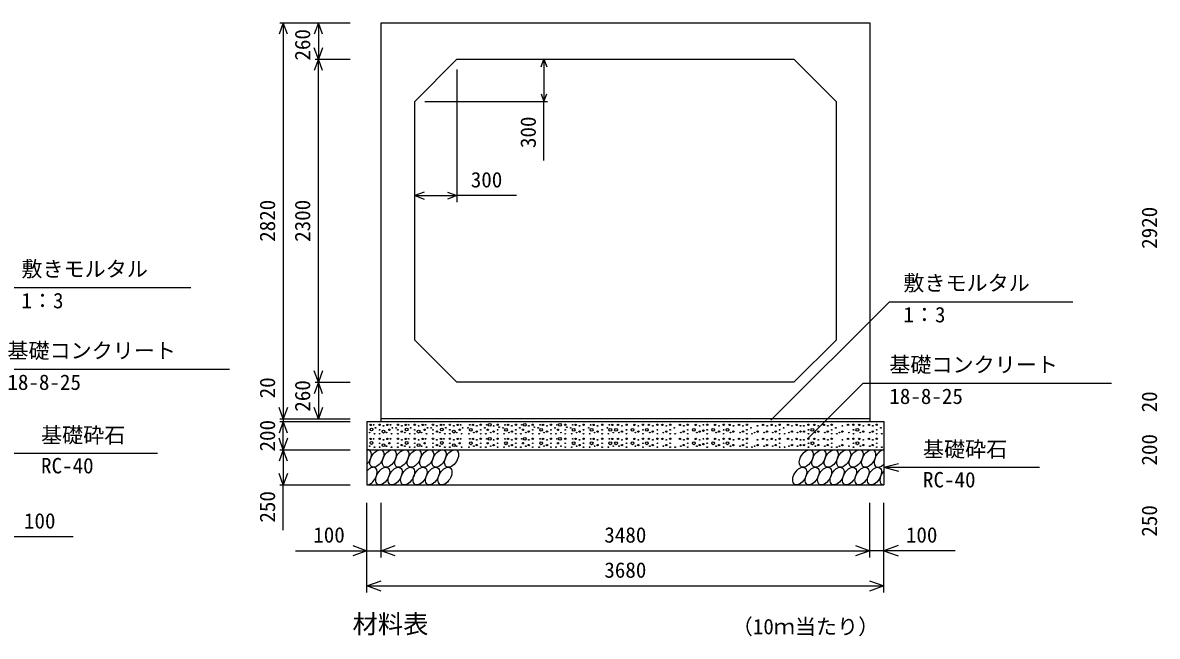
# Model space of a CAD drawing. Units: millimetres, scale not verified. Extents: x -100800 to 100800, y -35640 to 35640.
# Drawn here: x 53428 to 61507, y -13228 to -8860 of the extents above; entities that cross this region are included whole.
import ezdxf
from ezdxf.enums import TextEntityAlignment as Align

# ---------------------------------------------------------------- set-up
doc = ezdxf.new("R2010")
doc.units = ezdxf.units.MM
doc.header["$LTSCALE"] = 120
for name, color, linetype, lineweight in [('0-0_DIM', 7, 'Continuous', 25), ('0-2_HATCH', 6, 'Continuous', 25), ('0-5_OUTLINE', 3, 'Continuous', 25), ('0-7_TXT', 7, 'Continuous', 25)]:
    doc.layers.add(name, color=color, linetype=linetype, lineweight=lineweight)
doc.styles.add('ＭＳ ゴシック', font='')
doc.styles.get('ＭＳ ゴシック').set_extended_font_data('MS Gothic')

msp = doc.modelspace()

# ---------------------------------------------------------------- linework, layer by layer
at = {"layer": '0-0_DIM'}
for p, q in [((55259, -8859.7), (55759.1, -8859.7)), ((55283, -8859.7), (55283, -11679.7)), ((55533, -8859.7), (55533, -9119.7)), ((55509, -9119.7), (55759.1, -9119.7)), ((55533, -11419.7), (55533, -9119.7)), ((57139.5, -9119.7), (57139.5, -9419.7)), ((56519.1, -9191.7), (56519.1, -10138.3)), ((56291.1, -9419.7), (57163.5, -9419.7)), ((57139.5, -9840.5), (57139.5, -9419.7)), ((56219.1, -10090.3), (56519.1, -10090.3)), ((56943.2, -10090.3), (56519.1, -10090.3)), ((53319, -10745.8), (54624.7, -10745.8)), ((59599, -10845.8), (58754.9, -11689.8)), ((59599, -10845.8), (60904.7, -10845.8)), ((53131.3, -11326.9), (54900.3, -11326.9)), ((55509, -11419.7), (55759.1, -11419.7)), ((55533, -11419.7), (55533, -11679.7)), ((59411.3, -11426.9), (59018.5, -11819.7)), ((59411.3, -11426.9), (61180.3, -11426.9)), ((55259, -11679.7), (55759.1, -11679.7)), ((55259, -11699.7), (55759.1, -11699.7)), ((55283, -11679.7), (55283, -11699.7)), ((55283, -11899.7), (55283, -11699.7)), ((53279.1, -11924.7), (54388, -11924.7)), ((55259, -11899.7), (55759.1, -11899.7)), ((55283, -11899.7), (55283, -12149.7)), ((59559.1, -12024.7), (59663.4, -11996.7)), ((59559.1, -12024.7), (60668, -12024.7)), ((59559.1, -12024.7), (59663.4, -12052.7)), ((55259, -12149.7), (55759.1, -12149.7)), ((55283, -12471.8), (55283, -12149.7)), ((55879.1, -12916.9), (55879.1, -12277.3)), ((55979.1, -12666.9), (55979.1, -12277.3)), ((59459.1, -12666.9), (59459.1, -12277.3)), ((59559.1, -12916.9), (59559.1, -12277.3)), ((55371.1, -12618.9), (55879.1, -12618.9)), ((55879.1, -12618.9), (55979.1, -12618.9)), ((55979.1, -12618.9), (59459.1, -12618.9)), ((55879.1, -12868.9), (59559.1, -12868.9))]:
    msp.add_line(p, q, dxfattribs=at)
for points in [[(55312.6, -8940.9), (55283, -8859.7), (55253.5, -8940.9)], [(55562.6, -8940.9), (55533, -8859.7), (55503.5, -8940.9)], [(55562.6, -9038.5), (55533, -9119.7), (55503.5, -9038.5)], [(55562.6, -9200.9), (55533, -9119.7), (55503.5, -9200.9)], [(57119.8, -9173.8), (57139.5, -9119.7), (57159.2, -9173.8)], [(57119.8, -9365.6), (57139.5, -9419.7), (57159.2, -9365.6)], [(56286.8, -10065.7), (56219.1, -10090.3), (56286.8, -10115)], [(56451.4, -10065.7), (56519.1, -10090.3), (56451.4, -10115)], [(55562.6, -11338.5), (55533, -11419.7), (55503.5, -11338.5)], [(55562.6, -11500.9), (55533, -11419.7), (55503.5, -11500.9)], [(55312.6, -11598.5), (55283, -11679.7), (55253.5, -11598.5)], [(55562.6, -11598.5), (55533, -11679.7), (55503.5, -11598.5)], [(55312.6, -11780.9), (55283, -11699.7), (55253.5, -11780.9)], [(55312.6, -11818.5), (55283, -11899.7), (55253.5, -11818.5)], [(55312.6, -11980.9), (55283, -11899.7), (55253.5, -11980.9)], [(55312.6, -12068.5), (55283, -12149.7), (55253.5, -12068.5)], [(53787.1, -12518.9), (53279.1, -12518.9), (53179.1, -12518.9)], [(55777.6, -12582), (55879.1, -12618.9), (55777.6, -12655.9)], [(56080.6, -12655.9), (55979.1, -12618.9), (56080.6, -12582)], [(59357.6, -12582), (59459.1, -12618.9), (59357.6, -12655.9)], [(59660.6, -12582), (59559.1, -12618.9), (59660.6, -12655.9)], [(60067.1, -12618.9), (59559.1, -12618.9), (59459.1, -12618.9)], [(55980.6, -12905.9), (55879.1, -12868.9), (55980.6, -12832)], [(59457.6, -12832), (59559.1, -12868.9), (59457.6, -12905.9)]]:
    msp.add_lwpolyline(points, dxfattribs=at)
at = {"layer": '0-2_HATCH'}
for centre, radius in [((56753.1, -11722.5), 10), ((57003.1, -11722.5), 10), ((57253.1, -11722.5), 10), ((55898.1, -11777.7), 2.5), ((55905.1, -11722.5), 5), ((55911.7, -11755.5), 10), ((55926.2, -11722.5), 2.5), ((55933.2, -11785.6), 2.5), ((55940.2, -11743.5), 2.5), ((55969.1, -11721.6), 5), ((55969.1, -11757.5), 2.5), ((55969.1, -11785.6), 2.5), ((55997.1, -11770.7), 10), ((55997.1, -11729.5), 2.5), ((56018.1, -11777.7), 2.5), ((56025.1, -11722.5), 5), ((56039.2, -11757.5), 5), ((56046.2, -11722.5), 2.5), ((56053.2, -11785.6), 2.5), ((56060.2, -11743.5), 2.5), ((56086.7, -11744.4), 2.5), ((56099.1, -11721.6), 5), ((56099.1, -11757.5), 2.5), ((56099.1, -11785.6), 2.5), ((56127.1, -11770.7), 5), ((56127.1, -11729.5), 2.5), ((56148.1, -11777.7), 2.5), ((56155.1, -11722.5), 5), ((56161.7, -11755.5), 10), ((56176.2, -11722.5), 2.5), ((56183.2, -11785.6), 2.5), ((56190.2, -11743.5), 2.5), ((56219.1, -11721.6), 5), ((56219.1, -11757.5), 2.5), ((56219.1, -11785.6), 2.5), ((56247.1, -11770.7), 10), ((56247.1, -11729.5), 2.5), ((56268.1, -11777.7), 2.5), ((56275.1, -11722.5), 5), ((56289.2, -11757.5), 5), ((56296.2, -11722.5), 2.5), ((56303.2, -11785.6), 2.5), ((56310.2, -11743.5), 2.5), ((56336.7, -11744.4), 2.5), ((56349.1, -11721.6), 5), ((56349.1, -11757.5), 2.5), ((56349.1, -11785.6), 2.5), ((56377.1, -11770.7), 5), ((56377.1, -11729.5), 2.5), ((56398.1, -11777.7), 2.5), ((56405.1, -11722.5), 5), ((56411.7, -11755.5), 10), ((56426.2, -11722.5), 2.5), ((56433.2, -11785.6), 2.5), ((56440.2, -11743.5), 2.5), ((56469.1, -11721.6), 5), ((56469.1, -11757.5), 2.5), ((56469.1, -11785.6), 2.5), ((56497.1, -11770.7), 10), ((56497.1, -11729.5), 2.5), ((56518.1, -11777.7), 2.5), ((56525.1, -11722.5), 5), ((56539.2, -11757.5), 5), ((56546.2, -11722.5), 2.5), ((56553.2, -11785.6), 2.5), ((56560.2, -11743.5), 2.5), ((56598, -11743.5), 2.5), ((56605, -11785.6), 2.5), ((56619, -11757.5), 10), ((56612, -11722.5), 2.5), ((56633.1, -11722.5), 5), ((56640.1, -11777.7), 2.5), ((56661.1, -11770.7), 5), ((56661.1, -11729.5), 2.5), ((56689.1, -11721.6), 5), ((56689.1, -11757.5), 2.5), ((56689.1, -11785.6), 2.5), ((56718, -11743.5), 2.5), ((56725, -11785.6), 2.5), ((56732, -11722.5), 2.5), ((56739, -11757.5), 5), ((56760.1, -11777.7), 2.5), ((56781.1, -11770.7), 5), ((56781.1, -11729.5), 2.5), ((56809.1, -11721.6), 5), ((56809.1, -11757.5), 2.5), ((56809.1, -11785.6), 2.5), ((56820.5, -11739.2), 2.5), ((56848, -11743.5), 2.5), ((56855, -11785.6), 2.5), ((56869, -11757.5), 10), ((56862, -11722.5), 2.5), ((56883.1, -11722.5), 5), ((56890.1, -11777.7), 2.5), ((56911.1, -11770.7), 5), ((56911.1, -11729.5), 2.5), ((56939.1, -11721.6), 5), ((56939.1, -11757.5), 2.5), ((56939.1, -11785.6), 2.5), ((56968, -11743.5), 2.5), ((56975, -11785.6), 2.5), ((56982, -11722.5), 2.5), ((56989, -11757.5), 5), ((57010.1, -11777.7), 2.5), ((57031.1, -11770.7), 5), ((57031.1, -11729.5), 2.5), ((57059.1, -11721.6), 5), ((57059.1, -11757.5), 2.5), ((57059.1, -11785.6), 2.5), ((57070.5, -11739.2), 2.5), ((57098, -11743.5), 2.5), ((57105, -11785.6), 2.5), ((57119, -11757.5), 10), ((57112, -11722.5), 2.5), ((57133.1, -11722.5), 5), ((57140.1, -11777.7), 2.5), ((57161.1, -11770.7), 5), ((57161.1, -11729.5), 2.5), ((57189.1, -11721.6), 5), ((57189.1, -11757.5), 2.5), ((57189.1, -11785.6), 2.5), ((57218, -11743.5), 2.5), ((57225, -11785.6), 2.5), ((57232, -11722.5), 2.5), ((57239, -11757.5), 5), ((57260.1, -11777.7), 2.5), ((57291, -11721.6), 5), ((57291, -11757.5), 2.5), ((57291, -11785.6), 2.5), ((57302.3, -11739.2), 2.5), ((57329.8, -11743.5), 2.5), ((57336.8, -11785.6), 2.5), ((57350.9, -11757.5), 10), ((57343.9, -11722.5), 2.5), ((57364.9, -11722.5), 5), ((57371.9, -11777.7), 2.5), ((57392.9, -11770.7), 5), ((57392.9, -11729.5), 2.5), ((57421, -11721.6), 5), ((57421, -11757.5), 2.5), ((57421, -11785.6), 2.5), ((57457.9, -11743.5), 2.5), ((57464.9, -11785.6), 2.5), ((57478.9, -11757.5), 10), ((57471.9, -11722.5), 2.5), ((57492.9, -11722.5), 5), ((57500, -11777.7), 2.5), ((57521, -11770.7), 5), ((57521, -11729.5), 2.5), ((57553.9, -11721.6), 5), ((57553.9, -11757.5), 2.5), ((57553.9, -11785.6), 2.5), ((57590.8, -11743.5), 2.5), ((57597.8, -11785.6), 2.5), ((57611.9, -11757.5), 10), ((57604.8, -11722.5), 2.5), ((57625.9, -11722.5), 5), ((57632.9, -11777.7), 2.5), ((57652.5, -11757.5), 10), ((57666.5, -11722.5), 5), ((57673.6, -11777.7), 2.5), ((57694.6, -11770.7), 5), ((57694.6, -11729.5), 2.5), ((57727.5, -11721.6), 5), ((57727.5, -11757.5), 2.5), ((57727.5, -11785.6), 2.5), ((57769.4, -11757.5), 10), ((57783.4, -11722.5), 5), ((57790.4, -11777.7), 2.5), ((57811.4, -11770.7), 5), ((57811.4, -11729.5), 2.5), ((57844.3, -11721.6), 5), ((57844.3, -11757.5), 2.5), ((57844.3, -11785.6), 2.5), ((57872.1, -11757.5), 10), ((57886.1, -11722.5), 5), ((57893.1, -11777.7), 2.5), ((57914.1, -11770.7), 5), ((57914.1, -11729.5), 2.5), ((57947, -11721.6), 5), ((57947, -11757.5), 2.5), ((57947, -11785.6), 2.5), ((57982.3, -11722.5), 5), ((57989.3, -11777.7), 2.5), ((58010.3, -11770.7), 5), ((58010.3, -11729.5), 2.5), ((58038.4, -11721.6), 5), ((58038.4, -11757.5), 2.5), ((58038.4, -11785.6), 2.5), ((58067.2, -11743.5), 2.5), ((58074.2, -11785.6), 2.5), ((58107.1, -11722.5), 5), ((58114.1, -11777.7), 2.5), ((58135.1, -11770.7), 5), ((58135.1, -11729.5), 2.5), ((58163.2, -11721.6), 5), ((58163.2, -11757.5), 2.5), ((58163.2, -11785.6), 2.5), ((58206.5, -11757.5), 10), ((58220.5, -11722.5), 5), ((58227.5, -11777.7), 2.5), ((58248.6, -11770.7), 5), ((58248.6, -11729.5), 2.5), ((58274.7, -11763.7), 5), ((58274.7, -11722.5), 2.5), ((58302, -11721.6), 5), ((58302, -11757.5), 2.5), ((58302, -11785.6), 2.5), ((58343.9, -11757.5), 10), ((58357.9, -11722.5), 5), ((58365, -11777.7), 2.5), ((58386, -11770.7), 5), ((58386, -11729.5), 2.5), ((58418.9, -11721.6), 5), ((58418.9, -11757.5), 2.5), ((58418.9, -11785.6), 2.5), ((58446.6, -11757.5), 10), ((58460.6, -11722.5), 5), ((58467.6, -11777.7), 2.5), ((58488.7, -11770.7), 5), ((58488.7, -11729.5), 2.5), ((58528.4, -11722.5), 5), ((58535.4, -11777.7), 2.5), ((58556.4, -11770.7), 5), ((58556.4, -11729.5), 2.5), ((58584.5, -11721.6), 5), ((58584.5, -11757.5), 2.5), ((58584.5, -11785.6), 2.5), ((58613.4, -11743.5), 2.5), ((58620.4, -11785.6), 2.5), ((58639.4, -11777.7), 2.5), ((58660.4, -11770.7), 5), ((58660.4, -11729.5), 2.5), ((58700.2, -11722.5), 5), ((58707.2, -11777.7), 2.5), ((58728.2, -11770.7), 5), ((58728.2, -11729.5), 2.5), ((58761.3, -11722.5), 5), ((58768.3, -11777.7), 2.5), ((58789.3, -11770.7), 5), ((58789.3, -11729.5), 2.5), ((58817.3, -11721.6), 5), ((58817.3, -11757.5), 2.5), ((58817.3, -11785.6), 2.5), ((58846.2, -11743.5), 2.5), ((58853.2, -11785.6), 2.5), ((58876.9, -11722.5), 5), ((58884, -11777.7), 2.5), ((58905, -11770.7), 5), ((58905, -11729.5), 2.5), ((58938, -11722.5), 5), ((58945, -11777.7), 2.5), ((58966.1, -11770.7), 5), ((58966.1, -11729.5), 2.5), ((58990, -11770.7), 5), ((58990, -11729.5), 2.5), ((59022.9, -11721.6), 5), ((59022.9, -11757.5), 2.5), ((59022.9, -11785.6), 2.5), ((59050.6, -11757.5), 10), ((59064.6, -11722.5), 5), ((59071.6, -11777.7), 2.5), ((59092.6, -11770.7), 5), ((59092.6, -11729.5), 2.5), ((59132.4, -11722.5), 5), ((59139.4, -11777.7), 2.5), ((59160.4, -11770.7), 5), ((59160.4, -11729.5), 2.5), ((59188.5, -11721.6), 5), ((59188.5, -11757.5), 2.5), ((59188.5, -11785.6), 2.5), ((59217.3, -11743.5), 2.5), ((59224.3, -11785.6), 2.5), ((59243.4, -11777.7), 2.5), ((59264.4, -11770.7), 5), ((59264.4, -11729.5), 2.5), ((59304.1, -11722.5), 5), ((59311.1, -11777.7), 2.5), ((59343.2, -11721.6), 5), ((59343.2, -11757.5), 2.5), ((59343.2, -11785.6), 2.5), ((59371, -11757.5), 10), ((59385, -11722.5), 5), ((59392, -11777.7), 2.5), ((59413, -11770.7), 5), ((59413, -11729.5), 2.5), ((59452.8, -11722.5), 5), ((59459.8, -11777.7), 2.5), ((59480.8, -11770.7), 5), ((59480.8, -11729.5), 2.5), ((59508.8, -11721.6), 5), ((59508.8, -11757.5), 2.5), ((59508.8, -11785.6), 2.5), ((59537.7, -11743.5), 2.5), ((59544.7, -11785.6), 2.5), ((55898.1, -11873.8), 2.5), ((55905.1, -11822.5), 5), ((55911.7, -11851.6), 10), ((55926.2, -11822.5), 2.5), ((55969.1, -11821.6), 5), ((55969.1, -11853.6), 2.5), ((55997.1, -11866.8), 10), ((55997.1, -11829.5), 2.5), ((56018.1, -11873.8), 2.5), ((56025.1, -11822.5), 5), ((56039.2, -11853.6), 5), ((56046.2, -11822.5), 2.5), ((56099.1, -11821.6), 5), ((56099.1, -11853.6), 2.5), ((56127.1, -11866.8), 5), ((56127.1, -11829.5), 2.5), ((56148.1, -11873.8), 2.5), ((56155.1, -11822.5), 5), ((56161.7, -11851.6), 10), ((56176.2, -11822.5), 2.5), ((56219.1, -11821.6), 5), ((56219.1, -11853.6), 2.5), ((56247.1, -11866.8), 10), ((56247.1, -11829.5), 2.5), ((56268.1, -11873.8), 2.5), ((56275.1, -11822.5), 5), ((56289.2, -11853.6), 5), ((56296.2, -11822.5), 2.5), ((56349.1, -11821.6), 5), ((56349.1, -11853.6), 2.5), ((56377.1, -11866.8), 5), ((56377.1, -11829.5), 2.5), ((56398.1, -11873.8), 2.5), ((56405.1, -11822.5), 5), ((56411.7, -11851.6), 10), ((56426.2, -11822.5), 2.5), ((56469.1, -11821.6), 5), ((56469.1, -11853.6), 2.5), ((56497.1, -11866.8), 10), ((56497.1, -11829.5), 2.5), ((56518.1, -11873.8), 2.5), ((56525.1, -11822.5), 5), ((56539.2, -11853.6), 5), ((56546.2, -11822.5), 2.5), ((56619, -11853.6), 10), ((56612, -11822.5), 2.5), ((56633.1, -11822.5), 5), ((56640.1, -11873.8), 2.5), ((56661.1, -11866.8), 5), ((56661.1, -11829.5), 2.5), ((56689.1, -11821.6), 5), ((56689.1, -11853.6), 2.5), ((56732, -11822.5), 2.5), ((56739, -11853.6), 5), ((56753.1, -11822.5), 10), ((56760.1, -11873.8), 2.5), ((56781.1, -11866.8), 5), ((56781.1, -11829.5), 2.5), ((56809.1, -11821.6), 5), ((56809.1, -11853.6), 2.5), ((56869, -11853.6), 10), ((56862, -11822.5), 2.5), ((56883.1, -11822.5), 5), ((56890.1, -11873.8), 2.5), ((56911.1, -11866.8), 5), ((56911.1, -11829.5), 2.5), ((56939.1, -11821.6), 5), ((56939.1, -11853.6), 2.5), ((56982, -11822.5), 2.5), ((56989, -11853.6), 5), ((57003.1, -11822.5), 10), ((57010.1, -11873.8), 2.5), ((57031.1, -11866.8), 5), ((57031.1, -11829.5), 2.5), ((57059.1, -11821.6), 5), ((57059.1, -11853.6), 2.5), ((57119, -11853.6), 10), ((57112, -11822.5), 2.5), ((57133.1, -11822.5), 5), ((57140.1, -11873.8), 2.5), ((57161.1, -11866.8), 5), ((57161.1, -11829.5), 2.5), ((57189.1, -11821.6), 5), ((57189.1, -11853.6), 2.5), ((57232, -11822.5), 2.5), ((57239, -11853.6), 5), ((57253.1, -11822.5), 10), ((57260.1, -11873.8), 2.5), ((57291, -11821.6), 5), ((57291, -11853.6), 2.5), ((57350.9, -11853.6), 10), ((57343.9, -11822.5), 2.5), ((57364.9, -11822.5), 5), ((57371.9, -11873.8), 2.5), ((57392.9, -11866.8), 5), ((57392.9, -11829.5), 2.5), ((57421, -11821.6), 5), ((57421, -11853.6), 2.5), ((57478.9, -11853.6), 10), ((57471.9, -11822.5), 2.5), ((57492.9, -11822.5), 5), ((57500, -11873.8), 2.5), ((57521, -11866.8), 5), ((57521, -11829.5), 2.5), ((57553.9, -11821.6), 5), ((57553.9, -11853.6), 2.5), ((57611.9, -11853.6), 10), ((57604.8, -11822.5), 2.5), ((57625.9, -11822.5), 5), ((57632.9, -11873.8), 2.5), ((57652.5, -11853.6), 10), ((57666.5, -11822.5), 5), ((57673.6, -11873.8), 2.5), ((57694.6, -11866.8), 5), ((57694.6, -11829.5), 2.5), ((57727.5, -11821.6), 5), ((57727.5, -11853.6), 2.5), ((57769.4, -11853.6), 10), ((57783.4, -11822.5), 5), ((57790.4, -11873.8), 2.5), ((57811.4, -11866.8), 5), ((57811.4, -11829.5), 2.5), ((57844.3, -11821.6), 5), ((57844.3, -11853.6), 2.5), ((57872.1, -11853.6), 10), ((57886.1, -11822.5), 5), ((57893.1, -11873.8), 2.5), ((57914.1, -11866.8), 5), ((57914.1, -11829.5), 2.5), ((57947, -11821.6), 5), ((57947, -11853.6), 2.5), ((57982.3, -11822.5), 5), ((57989.3, -11873.8), 2.5), ((58010.3, -11866.8), 5), ((58010.3, -11829.5), 2.5), ((58038.4, -11821.6), 5), ((58038.4, -11853.6), 2.5), ((58107.1, -11822.5), 5), ((58114.1, -11873.8), 2.5), ((58135.1, -11866.8), 5), ((58135.1, -11829.5), 2.5), ((58163.2, -11821.6), 5), ((58163.2, -11853.6), 2.5), ((58206.5, -11853.6), 10), ((58220.5, -11822.5), 5), ((58227.5, -11873.8), 2.5), ((58248.6, -11866.8), 5), ((58248.6, -11829.5), 2.5), ((58274.7, -11859.8), 5), ((58274.7, -11822.5), 2.5), ((58302, -11821.6), 5), ((58302, -11853.6), 2.5), ((58343.9, -11853.6), 10), ((58357.9, -11822.5), 5), ((58365, -11873.8), 2.5), ((58386, -11866.8), 5), ((58386, -11829.5), 2.5), ((58418.9, -11821.6), 5), ((58418.9, -11853.6), 2.5), ((58446.6, -11853.6), 10), ((58460.6, -11822.5), 5), ((58467.6, -11873.8), 2.5), ((58488.7, -11866.8), 5), ((58488.7, -11829.5), 2.5), ((58528.4, -11822.5), 5), ((58535.4, -11873.8), 2.5), ((58556.4, -11866.8), 5), ((58556.4, -11829.5), 2.5), ((58584.5, -11821.6), 5), ((58584.5, -11853.6), 2.5), ((58639.4, -11873.8), 2.5), ((58660.4, -11866.8), 5), ((58660.4, -11829.5), 2.5), ((58700.2, -11822.5), 5), ((58707.2, -11873.8), 2.5), ((58728.2, -11866.8), 5), ((58728.2, -11829.5), 2.5), ((58761.3, -11822.5), 5), ((58768.3, -11873.8), 2.5), ((58789.3, -11866.8), 5), ((58789.3, -11829.5), 2.5), ((58817.3, -11821.6), 5), ((58817.3, -11853.6), 2.5), ((58876.9, -11822.5), 5), ((58884, -11873.8), 2.5), ((58905, -11866.8), 5), ((58905, -11829.5), 2.5), ((58938, -11822.5), 5), ((58945, -11873.8), 2.5), ((58966.1, -11866.8), 5), ((58966.1, -11829.5), 2.5), ((58990, -11866.8), 5), ((58990, -11829.5), 2.5), ((59022.9, -11821.6), 5), ((59022.9, -11853.6), 2.5), ((59050.6, -11853.6), 10), ((59064.6, -11822.5), 5), ((59071.6, -11873.8), 2.5), ((59092.6, -11866.8), 5), ((59092.6, -11829.5), 2.5), ((59132.4, -11822.5), 5), ((59139.4, -11873.8), 2.5), ((59160.4, -11866.8), 5), ((59160.4, -11829.5), 2.5), ((59188.5, -11821.6), 5), ((59188.5, -11853.6), 2.5), ((59243.4, -11873.8), 2.5), ((59264.4, -11866.8), 5), ((59264.4, -11829.5), 2.5), ((59304.1, -11822.5), 5), ((59311.1, -11873.8), 2.5), ((59343.2, -11821.6), 5), ((59343.2, -11853.6), 2.5), ((59371, -11853.6), 10), ((59385, -11822.5), 5), ((59392, -11873.8), 2.5), ((59413, -11866.8), 5), ((59413, -11829.5), 2.5), ((59452.8, -11822.5), 5), ((59459.8, -11873.8), 2.5), ((59480.8, -11866.8), 5), ((59480.8, -11829.5), 2.5), ((59508.8, -11821.6), 5), ((59508.8, -11853.6), 2.5), ((55933.2, -11881.6), 2.5), ((55969.1, -11881.6), 2.5), ((56053.2, -11881.6), 2.5), ((56099.1, -11881.6), 2.5), ((56183.2, -11881.6), 2.5), ((56219.1, -11881.6), 2.5), ((56303.2, -11881.6), 2.5), ((56349.1, -11881.6), 2.5), ((56433.2, -11881.6), 2.5), ((56469.1, -11881.6), 2.5), ((56553.2, -11881.6), 2.5), ((56605, -11881.6), 2.5), ((56689.1, -11881.6), 2.5), ((56725, -11881.6), 2.5), ((56809.1, -11881.6), 2.5), ((56855, -11881.6), 2.5), ((56939.1, -11881.6), 2.5), ((56975, -11881.6), 2.5), ((57059.1, -11881.6), 2.5), ((57105, -11881.6), 2.5), ((57189.1, -11881.6), 2.5), ((57225, -11881.6), 2.5), ((57291, -11881.6), 2.5), ((57336.8, -11881.6), 2.5), ((57421, -11881.6), 2.5), ((57464.9, -11881.6), 2.5), ((57553.9, -11881.6), 2.5), ((57597.8, -11881.6), 2.5), ((57727.5, -11881.6), 2.5), ((57844.3, -11881.6), 2.5), ((57947, -11881.6), 2.5), ((58038.4, -11881.6), 2.5), ((58074.2, -11881.6), 2.5), ((58163.2, -11881.6), 2.5), ((58302, -11881.6), 2.5), ((58418.9, -11881.6), 2.5), ((58584.5, -11881.6), 2.5), ((58620.4, -11881.6), 2.5), ((58817.3, -11881.6), 2.5), ((58853.2, -11881.6), 2.5), ((59022.9, -11881.6), 2.5), ((59188.5, -11881.6), 2.5), ((59224.3, -11881.6), 2.5), ((59343.2, -11881.6), 2.5), ((59508.8, -11881.6), 2.5), ((59544.7, -11881.6), 2.5)]:
    msp.add_circle(centre, radius, dxfattribs=at)
for centre, start_param, end_param in [((55860.8, -11962.2), 4.335544, 6.724593), ((59539.8, -11962.2), 0.419949, 4.357003), ((55902.3, -12087.2), 3.496422, 7.58605), ((59581.4, -12087.2), 1.28053, 3.496422)]:
    msp.add_ellipse(centre, major_axis=(36.4, 58.9), ratio=0.5792, start_param=start_param, end_param=end_param, dxfattribs=at)
for centre in [(55949.5, -11962.2), (56038.2, -11962.2), (56126.9, -11962.2), (56215.6, -11962.2), (56304.3, -11962.2), (56393, -11962.2), (56481.6, -11962.2), (59007.6, -11962.2), (59096.3, -11962.2), (59185, -11962.2), (59273.7, -11962.2), (59362.4, -11962.2), (59451.1, -11962.2), (55991, -12087.2), (56079.7, -12087.2), (56168.4, -12087.2), (56257.1, -12087.2), (56345.8, -12087.2), (56434.5, -12087.2), (58960.5, -12087.2), (59049.2, -12087.2), (59137.9, -12087.2), (59226.6, -12087.2), (59315.3, -12087.2), (59404, -12087.2), (59492.7, -12087.2)]:
    msp.add_ellipse(centre, major_axis=(36.4, 58.9), ratio=0.5792, dxfattribs=at)
at = {"layer": '0-5_OUTLINE'}
for p, q in [((55979.1, -11699.7), (55979.1, -8859.7)), ((56519.1, -9119.7), (56219.1, -9419.7)), ((56519.1, -9119.7), (58919.1, -9119.7)), ((59219.1, -9419.7), (58919.1, -9119.7)), ((56219.1, -11119.7), (56219.1, -9419.7)), ((59219.1, -9419.7), (59219.1, -11119.7)), ((56219.1, -11119.7), (56519.1, -11419.7)), ((58919.1, -11419.7), (59219.1, -11119.7)), ((58919.1, -11419.7), (56519.1, -11419.7)), ((55879.1, -11699.7), (55879.1, -12149.7)), ((55879.1, -11699.7), (59559.1, -11699.7)), ((59459.1, -11679.7), (55979.1, -11679.7)), ((59559.1, -11699.7), (59559.1, -12149.7)), ((55879.1, -11899.7), (59559.1, -11899.7)), ((55879.1, -12149.7), (59559.1, -12149.7))]:
    msp.add_line(p, q, dxfattribs=at)
msp.add_lwpolyline([(55979.1, -8859.7), (59459.1, -8859.7), (59459.1, -11699.7)], dxfattribs=at)

# ---------------------------------------------------------------- texts
at = {"layer": '0-0_DIM', "style": 'ＭＳ ゴシック'}
for s, p in [('260', (55508, -9129.4)), ('300', (57114.5, -9752)), ('2820', (55258, -10419.7)), ('2300', (55508, -10419.7)), ('2920', (61538, -10469.7)), ('20', (55258, -11533.8)), ('260', (55508, -11628.9)), ('20', (61538, -11633.8)), ('200', (55258, -11912.2)), ('200', (61538, -12012.2)), ('250', (55258, -12418.5)), ('250', (61538, -12518.5))]:
    msp.add_text(s, height=110, rotation=90, dxfattribs=at).set_placement(p, align=Align.BOTTOM_LEFT)
for s, p in [('300', (56618.3, -10065.3)), ('敷きモルタル', (53418.6, -10700.8)), ('敷きモルタル', (59698.6, -10800.8)), ('1：3', (53418.6, -10926)), ('1：3', (59698.6, -11026)), ('基礎コンクリート', (53318.6, -11282)), ('基礎コンクリート', (59598.6, -11382)), ('18-8-25', (53318.6, -11507.1)), ('18-8-25', (59598.6, -11607.1)), ('基礎砕石', (53558.3, -11883.5)), ('基礎砕石', (59838.3, -11983.5)), ('RC-40', (53558.3, -12101.1)), ('RC-40', (59838.3, -12201.1)), ('100', (53436.5, -12493.9)), ('100', (55496.7, -12593.9)), ('3480', (57569.1, -12593.9)), ('100', (59716.5, -12593.9)), ('3680', (57569.1, -12843.9))]:
    msp.add_text(s, height=110, dxfattribs=at).set_placement(p, align=Align.BOTTOM_LEFT)
at = {"layer": '0-7_TXT', "style": 'ＭＳ ゴシック'}
for s, height, p in [('材料表', 132, (55776.6, -13246.4)), ('（10ｍ当たり）', 110, (58476.6, -13246.4))]:
    msp.add_text(s, height=height, dxfattribs=at).set_placement(p, align=Align.BOTTOM_LEFT)

doc.saveas('drawing.dxf')
